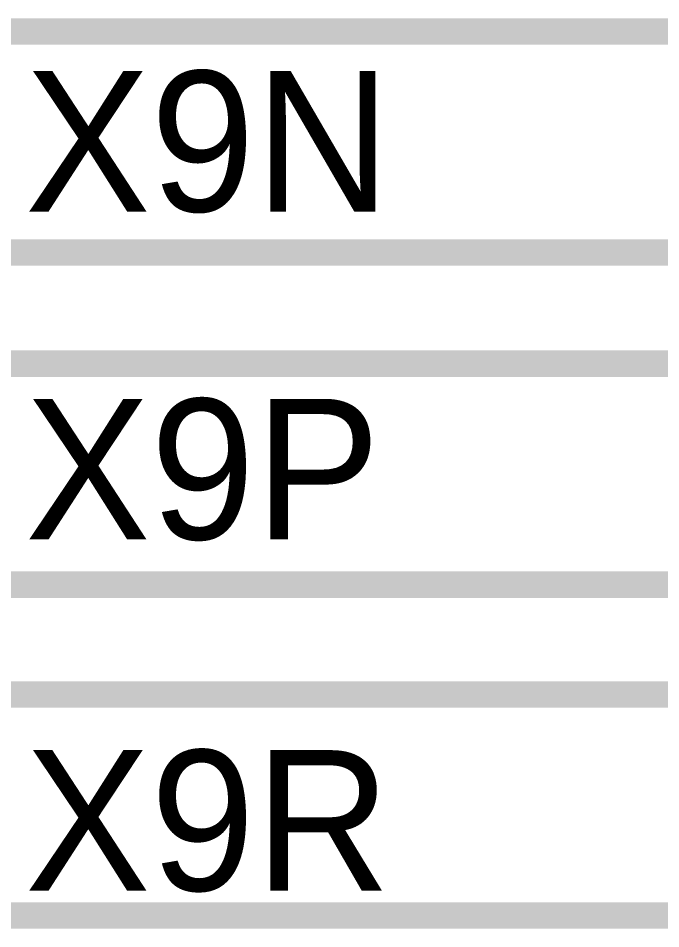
# Model space of a CAD drawing. Header units: millimetres. Extents: x 0 to 420, y 0 to 297.
# Drawn here: x 88.37 to 95.64, y 128.6 to 138.9 of the extents above; entities that cross this region are included whole.
import ezdxf

# ---------------------------------------------------------------- set-up
doc = ezdxf.new("R2010")
doc.units = ezdxf.units.MM
doc.layers.add('Sheet', color=255, linetype='Continuous')

msp = doc.modelspace()

# ---------------------------------------------------------------- linework, layer by layer
at = {"layer": 'Sheet', "const_width": 0.3}
for points in [[(87.572, 138.747), (112.547, 138.747)], [(112.547, 136.246), (87.572, 136.246)], [(87.572, 134.988), (112.547, 134.988)], [(112.547, 132.488), (87.572, 132.488)], [(87.572, 131.246), (112.547, 131.246)], [(112.547, 128.745), (87.572, 128.745)]]:
    msp.add_lwpolyline(points, dxfattribs=at)

# ---------------------------------------------------------------- texts
at = {"layer": 'Sheet'}
for s, p in [('X9N', (88.449, 136.71)), ('X9P', (88.449, 133.001)), ('X9R', (88.449, 129.027))]:
    msp.add_text(s, height=1.5897, dxfattribs=at).set_placement(p)

doc.saveas('drawing.dxf')
